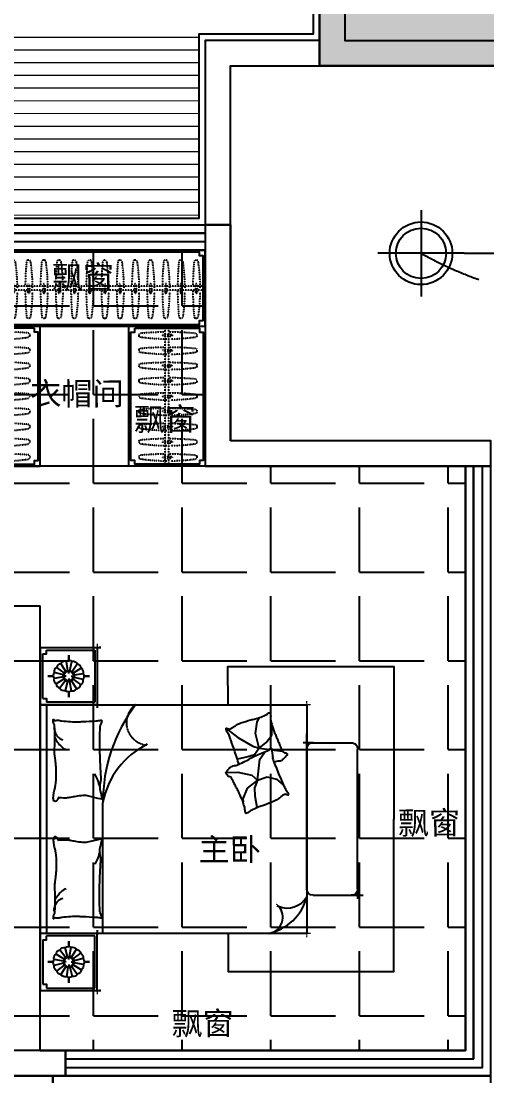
# Model space of a CAD drawing. Extents: x -284868 to 304789, y -137694 to 137894.
# Drawn here: x 9194 to 12863, y -114318 to -106016 of the extents above; entities that cross this region are included whole.
import ezdxf
from ezdxf.enums import TextEntityAlignment as Align

# ---------------------------------------------------------------- set-up
doc = ezdxf.new("R2010")
doc.units = 0
for name, pattern in [('AX-COMP140B-Fur$0$AX-COMP140B-Fur$0$CONTINOUS', [0]), ('AX-COMP140B-Fur$0$AX-COMP140B-Fur$0$XU-140-SF-N1$0$DASH', [0.35, 0.25, -0.1]), ('DASH', [0.35, 0.25, -0.1]), ('DASHDOT', [1, 0.5, -0.25, 0, -0.25]), ('DASHED', [0.75, 0.5, -0.25])]:
    doc.linetypes.add(name, pattern=pattern)
doc.layers.get('0').update_dxf_attribs({"linetype": 'CONTINUOUS'})
for name, color, linetype in [('0-墙', 4, 'CONTINUOUS'), ('0-底图', 251, 'CONTINUOUS'), ('0-窗', 11, 'CONTINUOUS'), ('0-非设计区域', 251, 'CONTINUOUS'), ('C-天花灯具', 3, 'CONTINUOUS'), ('P-完成面', 42, 'CONTINUOUS'), ('WIRE-照明', 130, 'CONTINUOUS')]:
    doc.layers.add(name, color=color, linetype=linetype)
doc.styles.add('_TCH_DYN', font='')
doc.styles.get('_TCH_DYN').set_extended_font_data('SimSun')
pattern_1 = [(0, (-422606.9, 278012.8), (0, 698.5), [508, -190.5]), (90, (-422606.9, 278012.8), (-698.5, 4e-14), [508, -190.5])]

# ---------------------------------------------------------------- blocks, each defined once
blk = doc.blocks.new('20000110023AX-COMP140B-Fur$0$AX-COMP140B-Fur$0$111110111022110811071652A$C643C1FD2053066')
for points in [[(28, 342.7, -0.263368), (0.1, 361.5, -0.494818), (9.2, 380.2, -0.049225), (26.9, 382, -0.036831), (50.5, 380.2, -0.031893), (88.5, 372.1, 0.035782), (122.4, 365.1, 0.032941), (212.1, 359.2, 0.026564), (323.3, 365.1, 0.017905), (360.8, 370.4, -0.033397), (381, 372.7, -0.03204), (418.1, 372, 0.018442), (482.4, 368.9, 0.010837), (547.2, 369.7, 0.014624), (595.1, 372.7, 0.111249), (617.7, 380, -0.153708), (634.6, 384, -0.076444), (642, 382.2, -0.215512), (643.9, 380.2, -0.585858), (641.3, 377.2, 0.363489), (636.4, 374.6, 0.191716), (636.4, 363, -0.129675), (638.3, 346.4, -0.01735), (635.3, 329.6, 0.019326), (632.7, 314.5, 0.018818), (626.1, 246.1, 0.021828), (625.2, 186.9, 0.006204), (626.5, 153.1, 0.001963), (632.7, 46.2, 0.028341), (636.9, 10, -0.117014), (636.4, 1.1, -0.36606), (635, 0.2, -0.03973), (621.4, 3, -0.048309), (607.7, 8.5, 0.062981), (597, 12.4, 0.04058), (573.6, 15.8, 0.014345), (506.9, 18, 0.005484), (381.4, 17.3, 0.007153), (285.3, 14.3, 0.008762), (242.7, 11.6, -0.008153), (197, 8.6, -0.06251), (139.9, 13, 0.078669), (94.3, 15.1, 0.047825), (71.9, 10.4, -0.034494), (41.1, 3, -0.023571), (15.8, 0, -0.510228), (14.9, 1.1), (22.4, 31.2), (43, 113.7, 0.073041), (45, 133.3, 0.023305), (39.3, 194.4, 0.018299), (35.2, 217.3, -0.01097), (27.9, 255.3, -0.042281), (24.9, 289.6, -0.027201), (27.9, 343)], [(501.9, 368.9, 0.027842), (478.1, 358.3, 0.048685), (465.5, 350.2, 0.023666), (437.6, 325.8, 0.031223), (418.6, 305.1, 0.046801), (413.5, 297.5, 0.023191), (405.5, 280.7)], [(583.8, 374.6, 0.088153), (549.3, 371, 0.088153), (518.1, 355.8, 0.077547), (496.5, 334.2, 0.077547), (482.4, 307)], [(118.4, 15.8, 0.009729), (145.7, 24.8, 0.009729), (172.6, 34.9, 0.007971), (194.3, 44, 0.007971), (215.8, 53.7)]]:
    blk.add_lwpolyline(points, format="xyb")
blk = doc.blocks.new('20000110023AX-COMP140B-Fur$0$AX-COMP140B-Fur$0$111110111022110811071652A$C5A527934052065')
for p, q in [((122.8, 492.3), (194, 398.8)), ((469.1, 493.2), (467.3, 399.6)), ((194, 398.8), (261.6, 281.4)), ((347, 320.5), (364.8, 400.5)), ((467.3, 399.6), (490.5, 289.8)), ((592.7, 326.9), (677.8, 361)), ((677.8, 361), (699.5, 357.9)), ((162, 260.1), (69.5, 247.7)), ((277.7, 231.7), (162, 260.1)), ((261.6, 281.4), (277.7, 231.7)), ((277.7, 231.7), (329.2, 269)), ((329.2, 269), (347, 320.5)), ((490.5, 289.8), (530.8, 243.4)), ((530.8, 243.4), (592.7, 326.9)), ((530.8, 243.4), (591.1, 268.1)), ((591.1, 268.1), (653.1, 265)), ((653.1, 265), (741.3, 249.6)), ((741.3, 249.6), (744.3, 243.8)), ((69.5, 247.7), (37.1, 229.6)), ((233.2, 174.8), (174.5, 132.1)), ((277.7, 231.7), (233.2, 174.8)), ((277.7, 231.7), (288.3, 147)), ((318.7, 193.9), (307.8, 186.1)), ((363.6, 226.4), (318.7, 193.9)), ((530.8, 243.4), (363.6, 226.4)), ((530.8, 243.4), (502.9, 169.1)), ((502.9, 169.1), (521.5, 94.8)), ((174.5, 132.1), (90.9, 132.1)), ((289.9, 133.7), (300.6, 48.6)), ((521.5, 94.8), (569.7, 38.5))]:
    blk.add_line(p, q)
blk.add_lwpolyline([(405, 391.5, -0.025626), (394.6, 394, -0.0108), (278.2, 431.5, -0.00456), (199.4, 459.6, -0.01125), (167.9, 471.9, -0.069394), (150.9, 482, 0.079756), (136, 490.4, 0.106399), (122.8, 492.3, 0.328642), (119.2, 489.3, 0.299547), (121.3, 483.4, -0.189917), (126.3, 475.5, -0.033518), (127.3, 466.2, -0.075627), (126.9, 462.1, -0.053489), (124.2, 455.1, -0.017838), (113.3, 435.3, -0.038394), (97.8, 413.4, 0.059529), (88.5, 398.9, 0.035943), (79, 375.3, 0.011245), (55.9, 297.6, 0.006203), (46.6, 262, -0.010783), (41.1, 241.6, -0.019485), (37.1, 229.6, -0.005062), (19.4, 184.4, -0.101392), (4.4, 161.7, 0.223768), (0, 149.6, 0.25558), (2.8, 145.5, 0.081563), (16.9, 140.9, 0.071805), (32.3, 140.8, -0.069985), (48.1, 140.7, -0.03546), (101.7, 129, -0.029432), (163.8, 106.8, -0.001554), (193.8, 93.8, 0.00152), (224.5, 80.6, 0.004735), (256.2, 67.5, -0.00382), (295.6, 51.2, -0.296001), (315.3, 22.1, 0.649774), (334.6, 14, 0.02319), (338.7, 18.2, -0.0288), (342, 21.5, -0.005727), (347.9, 26.7, 0.004358), (355.7, 33.5, 0.027528), (371, 48.7, 0.046214), (378.7, 59, 0.194121), (381.2, 74, -0.133719), (382.3, 95.6, -0.005779), (389, 115.4, -0.008882)], format="xyb")
blk.add_lwpolyline([(770.3, 299.1, 0.101392), (787, 320.6, -0.223768), (792.3, 332.3, -0.25558), (789.8, 336.7, -0.081563), (776.1, 342.3, -0.071805), (760.8, 343.6, 0.069985), (745, 344.9, 0.03546), (692.5, 360.6, 0.029432), (632.3, 387.6, 0.001554), (603.3, 402.8, -0.00152), (573.8, 418.3, -0.004735), (543.1, 433.8, 0.00382), (505.1, 453.1, 0.296001), (487.7, 483.6, 0.265444), (469.1, 493.2, -0.02319), (464.7, 489.3, 0.0288), (461.2, 486.3, 0.005727), (454.9, 481.5, -0.004358), (446.6, 475.3, -0.027528), (430.1, 461.4, -0.046214), (421.7, 451.7, -0.194121), (418, 436.9, 0.133719), (415.3, 415.4, 0.011505), (398.6, 377.3, 0.008882), (374.9, 328.9, 0.012426), (341.4, 267.4, -0.033612), (330, 244.1), (309.3, 193.4), (293.3, 154.3, 0.224341), (280.3, 142.3, -0.722772), (280.1, 134.4, -0.103513), (283.5, 133.9, 0.053465), (290, 133.7, 0.030109), (310.7, 129.5, -0.031436), (330.6, 125.5, -0.05324), (344.2, 125.2, 0.05518), (357.4, 124.8, 0.056271), (380.1, 118.8, 0.0108), (493.3, 72.6, 0.00456), (569.7, 38.5, 0.01125), (600.2, 23.8, 0.069394), (616.3, 12.5, -0.079756), (630.6, 2.9, -0.106399), (643.6, 0, -0.328642), (647.5, 2.8, -0.299547), (645.8, 8.8, 0.189917), (641.5, 17.1, 0.033518), (641.1, 26.4, 0.075627), (641.8, 30.4, 0.053489), (645, 37.3, 0.017838), (657.4, 56.2, 0.038394), (674.5, 76.8, -0.059529), (685, 90.5, -0.035943), (696.3, 113.3, -0.011245), (725.3, 189, -0.006203), (737.2, 223.8, 0.010783), (744.3, 243.8, 0.019485), (749.2, 255.4, 0.005062)], format="xyb", close=True)
blk = doc.blocks.new('20000110023AX-COMP140B-Fur$0$AX-COMP140B-Fur$0$111110111022110811071652cdx床头灯2.0055068')
for p, q in [((-22.4, 36.6), (-61.2, 100)), ((-6.7, 42.3), (-18.3, 115.8)), ((0, 122), (0, 164.8)), ((10, 41.7), (27.5, 114)), ((25.2, 34.7), (69, 94.8)), ((-122, 0), (-164.8, 0)), ((-41.7, 10), (-114, 27.5)), ((-34.7, 25.2), (-94.8, 69)), ((-19.5, 0), (-38.2, 0)), ((0, 19.5), (0, 38.2)), ((19.5, 0), (38.2, 0)), ((36.6, 22.4), (100, 61.2)), ((42.3, 6.7), (115.8, 18.3)), ((122, 0), (164.8, 0)), ((-42.3, -6.7), (-115.8, -18.3)), ((-36.6, -22.4), (-100, -61.2)), ((-25.2, -34.7), (-69, -94.8)), ((-27.3, -114.1), (-10, -41.7)), ((0, -19.5), (0, -38.2)), ((18.7, -113.9), (7, -42.3)), ((62.6, -99.2), (22.9, -36.2)), ((34.7, -25.2), (96, -67.3)), ((41.7, -10), (114.4, -25.8)), ((0, -122), (0, -164.8))]:
    blk.add_line(p, q)
for points in [[(0, 164.8), (0, 122)], [(-164.8, 0), (-122, 0)], [(164.8, 0), (122.1, -1.7)], [(0, -164.8), (0, -122)]]:
    blk.add_lwpolyline(points)
for radius in [42.9, 38.2]:
    blk.add_circle((0, 0), radius)
for centre, start, end in [((-55.7, 60.3), 97.98094, 167.5445), ((-28.3, 77.1), 75.48094, 145.0445), ((3.3, 82), 52.98094, 122.5445), ((34.5, 74.5), 30.48094, 100.0445), ((60.3, 55.7), 7.98094, 77.5445), ((-82, 3.3), 142.98094, 212.5445), ((-74.5, 34.5), 120.48094, 190.0445), ((77.1, 28.3), 345.48094, 55.0445), ((82, -3.3), 322.98094, 32.5445), ((-77.1, -28.3), 165.48094, 235.0445), ((-60.3, -55.7), 187.98094, 257.5445), ((55.7, -60.3), 277.98094, 347.5445), ((74.5, -34.5), 300.48094, 10.0445), ((-34.5, -74.5), 210.48094, 280.0445), ((-3.3, -82), 232.98094, 302.5445), ((28.3, -77.1), 255.48094, 325.0445)]:
    blk.add_arc(centre, 40.1, start, end)
blk = doc.blocks.new('20000110023AX-COMP140B-Fur$0$AX-COMP140B-Fur$0$111110111022110811071652cdx床尾凳056069')
for p, q in [((-550, 0), (-672.6, 0)), ((-600, -50), (-600, 28.3)), ((550, 0), (-550, 0)), ((-600, -50), (-600, -350)), ((600, -50), (600, -350)), ((550, -400), (-550, -400)), ((550, -400), (627.9, -400)), ((600, -350), (600, -443.4))]:
    blk.add_line(p, q)
for centre, start, end in [((-550, -50), 90, 180), ((550, -50), 0, 90), ((-550, -350), 180, 270), ((550, -350), 270, 0)]:
    blk.add_arc(centre, 50, start, end)
blk = doc.blocks.new('*U381')
for p, q in [((-900, 0), (-1350, 0)), ((-1350, 0), (-1350, -450)), ((1350, 0), (-1350, 0)), ((-900, 0), (900, 0)), ((-900, -2100), (-900, 0)), ((-900, -450), (-900, 0)), ((-1330, -50), (-1330, -430)), ((-920, -430), (-920, -50)), ((-900, -52.4), (900, -52.4)), ((900, 0), (900, -2100)), ((900, -450), (900, 0)), ((900, 0), (1350, 0)), ((920, -430), (920, -50)), ((1330, -50), (1330, -430)), ((1350, 0), (1350, -450)), ((-1350, -450), (-900, -450)), ((-1330, -430), (-920, -430)), ((1350, -450), (900, -450)), ((1330, -430), (920, -430)), ((900, -2100), (-900, -2100))]:
    blk.add_line(p, q)
at = {"linetype": 'AX-COMP140B-Fur$0$AX-COMP140B-Fur$0$CONTINOUS', "ltscale": 2.5}
blk.add_line((-900, -494.1), (129.6, -493.7), dxfattribs=at)
for points in [[(-1300, -20), (-1300, -50), (-1330, -50)], [(-950, -20), (-1300, -20)], [(-950, -20), (-950, -50), (-920, -50)], [(950, -20), (950, -50), (920, -50)], [(950, -20), (1300, -20)], [(1300, -20), (1300, -50), (1330, -50)], [(-900, -1479.6), (-1200, -1479.6), (-1200, -2785.4), (-1200, -2785.4), (0, -2785.4)], [(900, -1479.6), (1200, -1479.6), (1200, -2785.4), (1200, -2785.4), (0, -2785.4)]]:
    blk.add_lwpolyline(points)
for points in [[(-1350, -332.6, 0, 18, 0), (-1350, -478.5, 10, 10, 0)], [(1350, -332.6, 0, 18, 0), (1350, -478.5, 10, 10, 0)], [(-900, -349.7, 0, 10, 0), (-900, -477.7, 10, 10, 0)], [(900, -349.7, 0, 10, 0), (900, -477.7, 10, 10, 0)], [(-1380.6, -450, 10, 0, 0), (-1202.9, -450, 10, 10, 0)], [(-873.3, -450, 18, 0, 0), (-1032.5, -450, 10, 10, 0)], [(873.3, -450, 18, 0, 0), (1032.5, -450, 10, 10, 0)], [(1380.6, -450, 10, 0, 0), (1202.9, -450, 10, 10, 0)], [(-668.5, -1859, 10, 0, -0.374242), (-834.4, -1895.4, 10, 10, 2.21586)], [(-686.1, -1863.7, 10, 0, 0.177019), (-693.3, -1995.7, 10, 10, -2.21586)], [(-900, -1958.5, 0, 10, 0), (-900, -2130, 10, 10, 0)], [(900, -2005.4, 0, 10, 0), (900, -2130, 10, 10, 0)], [(-775.4, -2100, 0, 10, 0), (-930, -2100, 10, 10, 0)], [(658.3, -2100, 0, 10, 0), (930, -2100, 10, 10, 0)]]:
    blk.add_lwpolyline(points, format="xyseb")
for centre, radius, start, end in [((128.9, -1775.7), 1282, 53.02297, 89.96514), ((10.6, -1124.5), 642, 25.92108, 79.31539), ((-515.9, -1720.7), 391.6, 191.30173, 255.64344), ((-773.9, -1781.8), 129.7, 193.56133, 311.45499), ((-519.2, -1944.9), 181.3, 157.79381, 238.81667)]:
    blk.add_arc(centre, radius, start, end, dxfattribs=at)
at = {"linetype": 'AX-COMP140B-Fur$0$AX-COMP140B-Fur$0$XU-140-SF-N1$0$DASH', "ltscale": 2.5}
blk.add_arc((757.9, -855.2), 175.9, 36.12132, 174.81159, dxfattribs=at)
at = {"xscale": -1}
for name, p in [('20000110023AX-COMP140B-Fur$0$AX-COMP140B-Fur$0$111110111022110811071652cdx床头灯2.0055068', (-1125, -225)), ('20000110023AX-COMP140B-Fur$0$AX-COMP140B-Fur$0$111110111022110811071652A$C643C1FD2053066', (-140.3, -485.7)), ('20000110023AX-COMP140B-Fur$0$AX-COMP140B-Fur$0$111110111022110811071652A$C5A527934052065', (835.6, -1956.2)), ('20000110023AX-COMP140B-Fur$0$AX-COMP140B-Fur$0$111110111022110811071652cdx床尾凳056069', (0, -2100))]:
    blk.add_blockref(name, p, dxfattribs=at)
for name, p in [('20000110023AX-COMP140B-Fur$0$AX-COMP140B-Fur$0$111110111022110811071652cdx床头灯2.0055068', (1125, -225)), ('20000110023AX-COMP140B-Fur$0$AX-COMP140B-Fur$0$111110111022110811071652A$C643C1FD2053066', (140.3, -485.7))]:
    blk.add_blockref(name, p)
blk = doc.blocks.new('200142T2140sdf43dfgergf1217ghh165451564560402NEW2ffdfdfdsfsfe2322fadfadf03093088212A$C35C56D37')
at = {"linetype": 'DASH', "ltscale": 0.2}
for p, q in [((180, 75.9), (243.3, 95.3)), ((183.6, 64.1), (246.9, 83.5))]:
    blk.add_line(p, q, dxfattribs=at)
for centre, radius, start, end in [((664.4, -1374.9), 1553.6, 107.32665, 115.21311), ((664.4, -1374.9), 1553.6, 98.82699, 106.17124), ((-460.3, 2299.3), 2347.3, 287.14687, 292.43233), ((243.5, 88.9), 6.43, 302.10709, 91.93302), ((415.6, 140.3), 22.5, 331.52968, 62.51042), ((22.4, 19.9), 22.5, 151.52968, 242.51042), ((-460.3, 2299.3), 2347.3, 281.60777, 286.38209), ((185.8, 71.2), 7.48, 140.99747, 253.04263)]:
    blk.add_arc(centre, radius, start, end, dxfattribs=at)
blk = doc.blocks.new('*U394')
at = {"color": 8, "linetype": 'DASH', "ltscale": 0.2}
for p, q in [((-15, -1783.8), (-15, -3653.8)), ((15, -1783.8), (15, -3653.8))]:
    blk.add_line(p, q, dxfattribs=at)
blk.add_lwpolyline([(-300, -1768.8), (-300, -3668.8), (300, -3668.8), (300, -1768.8), (-300, -1768.8)])
at = {"color": 8}
blk.add_lwpolyline([(-255, -3653.8), (255, -3653.8), (255, -3623.8), (285, -3623.8), (285, -1813.8), (255, -1813.8), (255, -1783.8), (-255, -1783.8), (-255, -1813.8), (-285, -1813.8), (-285, -3623.8), (-255, -3623.8), (-255, -3653.8)], dxfattribs=at)
at = {"rotation": 343.0620202558109}
for p in [(-225.4, -1852.2), (-225.4, -1972.2), (-225.4, -2092.2), (-225.4, -2212.2), (-225.4, -2332.2), (-225.4, -2452.2), (-225.4, -2572.2), (-225.4, -2692.2), (-225.4, -2812.2), (-225.4, -2932.2), (-225.4, -3052.2), (-225.4, -3172.2), (-225.4, -3292.2), (-225.4, -3412.2), (-225.4, -3532.2)]:
    blk.add_blockref('200142T2140sdf43dfgergf1217ghh165451564560402NEW2ffdfdfdsfsfe2322fadfadf03093088212A$C35C56D37', p, dxfattribs=at)
blk = doc.blocks.new('*U395')
at = {"color": 8, "linetype": 'DASH', "ltscale": 0.2}
for p, q in [((-15, -533.8), (-15, -1603.8)), ((15, -533.8), (15, -1603.8))]:
    blk.add_line(p, q, dxfattribs=at)
blk.add_lwpolyline([(-300, -518.8), (-300, -1618.8), (300, -1618.8), (300, -518.8), (-300, -518.8)])
at = {"color": 8}
blk.add_lwpolyline([(-255, -1603.8), (255, -1603.8), (255, -1573.8), (285, -1573.8), (285, -563.8), (255, -563.8), (255, -533.8), (-255, -533.8), (-255, -563.8), (-285, -563.8), (-285, -1573.8), (-255, -1573.8), (-255, -1603.8)], dxfattribs=at)
at = {"rotation": 343.0620202558109}
for p in [(-225.4, -602.2), (-225.4, -722.2), (-225.4, -842.2), (-225.4, -962.2), (-225.4, -1082.2), (-225.4, -1202.2), (-225.4, -1322.2), (-225.4, -1442.2), (-225.4, -1562.2)]:
    blk.add_blockref('200142T2140sdf43dfgergf1217ghh165451564560402NEW2ffdfdfdsfsfe2322fadfadf03093088212A$C35C56D37', p, dxfattribs=at)
blk = doc.blocks.new('*U396')
at = {"color": 8, "linetype": 'DASH', "ltscale": 0.2}
for p, q in [((-15, -533.8), (-15, -1603.8)), ((15, -533.8), (15, -1603.8))]:
    blk.add_line(p, q, dxfattribs=at)
blk.add_lwpolyline([(-300, -518.8), (-300, -1618.8), (300, -1618.8), (300, -518.8), (-300, -518.8)])
at = {"color": 8}
blk.add_lwpolyline([(-255, -1603.8), (255, -1603.8), (255, -1573.8), (285, -1573.8), (285, -563.8), (255, -563.8), (255, -533.8), (-255, -533.8), (-255, -563.8), (-285, -563.8), (-285, -1573.8), (-255, -1573.8), (-255, -1603.8)], dxfattribs=at)
at = {"rotation": 343.0620202558109}
for p in [(-225.4, -602.2), (-225.4, -722.2), (-225.4, -842.2), (-225.4, -962.2), (-225.4, -1082.2), (-225.4, -1202.2), (-225.4, -1322.2), (-225.4, -1442.2), (-225.4, -1562.2)]:
    blk.add_blockref('200142T2140sdf43dfgergf1217ghh165451564560402NEW2ffdfdfdsfsfe2322fadfadf03093088212A$C35C56D37', p, dxfattribs=at)
blk = doc.blocks.new('DDDDDDDGFDSG')
for p, q in [((435860.3, 13059.4), (437610.3, 13059.4)), ((437610.3, 13059.4), (437610.3, 11159.4)), ((437810.3, 13059.4), (437610.3, 13059.4)), ((437810.3, 13059.4), (437810.3, 11359.4)), ((435860.3, 12992.8), (437610.3, 12992.8)), ((435860.3, 12926.1), (437610.3, 12926.1)), ((435860.3, 12859.4), (437610.3, 12859.4)), ((439860.3, 11359.4), (437810.3, 11359.4)), ((439860.3, 11159.4), (437610.3, 11159.4)), ((439660.2, 6559.4), (439660.3, 11159.4)), ((439726.9, 6492.8), (439726.9, 11159.4)), ((439793.6, 6426.1), (439793.6, 11159.4)), ((434460.3, 10059.4), (436310.3, 10059.4)), ((436310.2, 6559.4), (436310.3, 10059.4)), ((436310.2, 6559.4), (436510.2, 6559.4)), ((436510.2, 6559.4), (436510.2, 6359.4)), ((436510.2, 6559.4), (439660.2, 6559.4)), ((436510.2, 6492.8), (439726.9, 6492.8)), ((436510.2, 6426.1), (439793.6, 6426.1)), ((436010.2, 6359.4), (436210.2, 6359.4)), ((436210.2, 6359.4), (436510.2, 6359.4)), ((436510.2, 6359.4), (439860.2, 6359.4))]:
    blk.add_line(p, q)
at = {"linetype": 'DASH'}
blk.add_lwpolyline([(437010.3, 11159.4), (436260.3, 11159.4)], dxfattribs=at)
at = {"extrusion": (1.26587e-20, 2.70385e-23, -1), "xscale": -1, "zscale": -1}
for name, p, rotation in [('*U394', (-439379.1, 12559.4), 90), ('*U395', (-436010.3, 10640.6), 180)]:
    blk.add_blockref(name, p, dxfattribs=dict(at, rotation=rotation))
at = {"extrusion": (1.26587e-20, 2.70385e-23, -1), "zscale": -1, "rotation": 179.9999999999835}
blk.add_blockref('*U396', (-437310.3, 10640.6), dxfattribs=at)
at = {"extrusion": (9.27059e-21, 3.41517e-21, -1), "xscale": -1, "zscale": -1, "rotation": 269.9986207714942}
blk.add_blockref('*U381', (-436310.7, 8381.3), dxfattribs=at)
at = {"style": '_TCH_DYN'}
for p in [(436894.7, 12503.8, 0), (437539.6, 11386.2), (439619.9, 8209.2), (437836.5, 6630.6)]:
    blk.add_text('飘窗', height=180, rotation=0.24476, dxfattribs=at).set_placement(p, align=Align.BOTTOM_RIGHT)
for s, p in [('衣帽间', (436232.8, 11637.9)), ('主卧', (437558.8, 8051))]:
    blk.add_text(s, height=180, rotation=0.24476, dxfattribs=at).set_placement(p)
blk = doc.blocks.new('453')
at = {"color": 251, "ltscale": 50}
for p, q in [((-142126.2, -422268.8), (-142126.2, -422378.8)), ((-142071.2, -422323.8), (-142181.2, -422323.8))]:
    blk.add_line(p, q, dxfattribs=at)
at = {"ltscale": 50}
blk.add_circle((-142126.2, -422323.8), 40, dxfattribs=at)
at = {"color": 251, "ltscale": 50}
blk.add_circle((-142126.2, -422323.8), 32, dxfattribs=at)
blk = doc.blocks.new('2')
at = {"color": 8, "linetype": 'DASHED', "ltscale": 1000}
blk.add_lwpolyline([(3750, -14955, 0.25915), (6750, -14955, -0.296102), (6291, -13635.8, -8.174328)], format="xyb", dxfattribs=at)

msp = doc.modelspace()

# ---------------------------------------------------------------- hatches: boundary and pattern name
at = {"layer": '0-非设计区域', "ltscale": 3}
h = msp.add_hatch(dxfattribs=at)
h.set_pattern_fill('ANGLE', color=256, scale=100)
h.set_pattern_definition(pattern_1)
h.paths.add_polyline_path([(3043.9, -67385.8), (3043.9, -75488.5), (743.9, -75488.5), (743.9, -94382), (2543.9, -94382), (2543.9, -95588.5), (12143.9, -95588.5), (12143.9, -99388.5), (8593.9, -99388.5), (8593.9, -99688.5), (2543.9, -99688.5), (2543.9, -103688.5), (11543.9, -103688.5), (11543.9, -106368.5), (16843.9, -106368.5), (16843.9, -117135.8), (17693.9, -117135.8), (17693.9, -118589), (28694.4, -118589), (28694.4, -65088), (17693.9, -65088), (17693.9, -67385.8), (16193.9, -67385.8), (16193.9, -65088.5), (3693.9, -65088.5), (3693.9, -67385.8)])
h = msp.add_hatch(dxfattribs=at)
h.set_pattern_fill('ANGLE', color=256, scale=100)
h.set_pattern_definition(pattern_1)
h.paths.add_polyline_path([(-5456.1, -114718.5), (-5456.1, -113518.5), (-7156.1, -113518.5), (-7156.1, -109518.5), (-4865.4, -109518.5), (-4865.4, -106768.6), (-1955.1, -106769.7), (-1954.9, -106368.6), (3045.1, -106373.5), (3043.9, -107818.5), (10643.9, -107818.5), (10643.9, -109518.5), (12693.9, -109518.5), (12693.9, -114118.5), (3043.9, -114118.5), (3043.9, -115968.5), (-1956.1, -115968.5), (-1956.1, -114718.5)])

# ---------------------------------------------------------------- linework, layer by layer
at = {"layer": '0-墙', "ltscale": 3}
for points in [[(11543.9, -106368.5), (11543.9, -103688.5), (11743.9, -103688.5), (11743.9, -106168.5), (15043.9, -106168.5), (15043.9, -106368.5), (11543.9, -106368.5)], [(10843.9, -109318.5), (10843.9, -107618.5), (10643.9, -107618.5), (10643.9, -109518.5), (12893.9, -109518.5), (12893.9, -109318.5), (10843.9, -109318.5)]]:
    msp.add_lwpolyline(points, dxfattribs=at)
for points in [[(11543.9, -106168.5), (10643.9, -106168.5), (10643.9, -107618.5), (10843.9, -107618.5), (10843.9, -106368.5), (11543.9, -106368.5)], [(9043.9, -114318.5), (9543.9, -114318.5), (9543.9, -114118.5), (9043.9, -114118.5)]]:
    msp.add_lwpolyline(points, close=True, dxfattribs=at)
at = {"layer": '0-窗'}
for points in [[(8893.9, -107618.5), (10643.9, -107618.5), (10643.9, -107818.5), (8893.9, -107818.5)], [(8893.9, -107683.5), (10643.9, -107683.5), (10643.9, -107753.5), (8893.9, -107753.5)], [(9543.9, -114318.5), (12893.9, -114318.5), (12893.9, -109518.5), (12693.9, -109518.5), (12693.9, -114118.5), (9543.9, -114118.5)]]:
    msp.add_lwpolyline(points, close=True, dxfattribs=at)
for points in [[(9543.9, -114183.5), (12758.9, -114183.5), (12758.9, -109518.5)], [(9543.9, -114253.5), (12828.9, -114253.5), (12828.9, -109518.5)]]:
    msp.add_lwpolyline(points, dxfattribs=at)
at = {"layer": '0-非设计区域', "ltscale": 3}
for points in [[(11543.9, -103688.5), (11543.9, -106368.5), (16843.9, -106368.5), (16843.9, -117135.8), (17693.9, -117135.8), (17693.9, -118589), (28694.4, -118589), (28694.4, -65088)], [(-5456.1, -114718.5), (-5456.1, -113518.5), (-7156.1, -113518.5), (-7156.1, -109518.5), (-4865.4, -109518.5), (-4865.4, -106768.6), (-1955.1, -106769.7), (-1954.9, -106368.6), (3045.1, -106373.5), (3043.9, -107818.5), (10643.9, -107818.5), (10643.9, -109518.5), (12693.9, -109518.5), (12693.9, -114118.5), (3043.9, -114118.5), (3043.9, -115968.5), (-1956.1, -115968.5), (-1956.1, -114718.5), (-5456.1, -114718.5)]]:
    msp.add_lwpolyline(points, dxfattribs=at)
at = {"layer": 'C-天花灯具', "color": 6, "linetype": 'DASHDOT', "ltscale": 200, "const_width": 10}
for points in [[(10593.9, -106143.5), (3295.1, -106143.5)], [(10593.9, -106243.5), (3295.1, -106243.5)], [(10593.9, -106343.5), (3295.1, -106343.5)], [(10593.9, -106443.5), (3295.1, -106443.5)], [(10593.9, -106543.5), (3295.1, -106543.5)], [(10593.9, -106643.5), (3295.1, -106643.5)], [(10593.9, -106743.5), (3295.1, -106743.5)], [(10593.9, -106843.5), (3295.1, -106843.5)], [(10593.9, -106943.5), (3295.1, -106943.5)], [(10593.9, -107043.5), (3295.1, -107043.5)], [(10593.9, -107143.5), (3295.1, -107143.5)], [(10593.9, -107243.5), (3295.1, -107243.5)], [(10593.9, -107343.5), (3295.1, -107343.5)], [(10593.9, -107443.5), (3295.1, -107443.5)], [(10593.9, -107543.5), (3295.1, -107543.5)]]:
    msp.add_lwpolyline(points, dxfattribs=at)
at = {"layer": 'P-完成面'}
msp.add_lwpolyline([(-71.1, -103723.5), (-86.1, -103723.5), (-86.1, -103738.5), (11493.9, -103738.5), (11493.9, -106118.5), (10593.9, -106118.5), (10593.9, -107568.5), (3295.1, -107568.5), (3295.1, -106118.6), (-2205.4, -106118.6), (-2205.3, -106468.6, -0.414239), (-2305.3, -106568.6), (-2685.3, -106568.6)], format="xyb", dxfattribs=at)
at = {"layer": 'WIRE-照明'}
msp.add_lwpolyline([(12683.2, -107843.5), (15004.7, -107843.5)], dxfattribs=at)
for points in [[(9443.9, -114318.5), (5994, -114318.5), (5994, -118589), (9443.9, -118589)], [(12893.9, -114318.5), (9443.9, -114318.5), (9443.9, -118589), (12893.9, -118589)]]:
    msp.add_lwpolyline(points, close=True, dxfattribs=at)

# ---------------------------------------------------------------- block references
msp.add_blockref('2', (8593.9, -92888.5))
at = {"layer": '0-底图'}
msp.add_blockref('DDDDDDDGFDSG', (-426966.3, -120677.9), dxfattribs=at)
at = {"layer": 'C-天花灯具', "xscale": 6.167444165884775, "yscale": 6.167444165884775, "zscale": 6.167444165884775}
msp.add_blockref('453', (888899.6, 2496814.8), dxfattribs=at)

doc.saveas('drawing.dxf')
